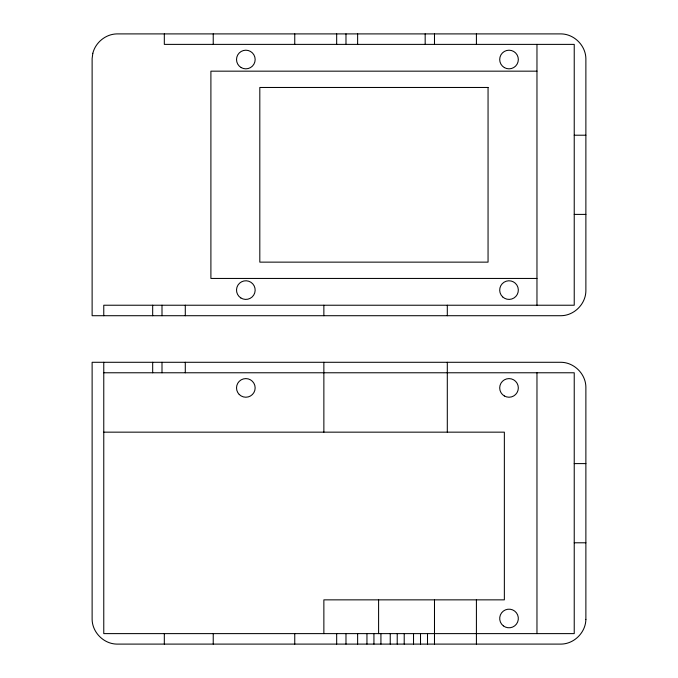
<?xml version="1.0" encoding="UTF-8"?>
<svg xmlns="http://www.w3.org/2000/svg" width="678" height="678" viewBox="0 0 678 678"><rect width="100%" height="100%" fill="white"/><g stroke="black" fill="none" stroke-linecap="round" stroke-linejoin="round"><path stroke-width="1.02" d="M536.968 71.165L210.9 71.165L210.9 278.446L536.968 278.446M574.232 135.21L585.877 135.21M574.232 214.401L585.877 214.401M103.768 372.773L574.232 372.773L574.232 633.616L103.768 633.616L103.768 362.289M103.768 432.157L504.356 432.157L504.356 599.852L323.864 599.852L323.864 633.616M574.232 463.599L585.877 463.599M574.232 542.79L585.877 542.79M536.968 44.384L536.968 305.227M536.968 372.773L536.968 633.616M476.414 33.9L476.414 44.384M476.414 599.852L476.414 644.1M447.302 305.227L447.302 315.711M447.302 362.289L447.302 432.157M434.488 33.9L434.488 44.384M434.488 599.852L434.488 644.1M427.504 633.616L427.504 644.1M425.174 33.9L425.174 44.384M420.513 633.616L420.513 644.1M413.529 633.616L413.529 644.1M404.215 633.616L404.215 644.1M397.223 633.616L397.223 644.1M390.24 633.616L390.24 644.1M380.926 633.616L380.926 644.1M378.595 599.852L378.595 633.616M373.934 633.616L373.934 644.1M366.951 633.616L366.951 644.1M357.628 33.9L357.628 44.384M357.628 633.616L357.628 644.1M345.983 33.9L345.983 44.384M345.983 633.616L345.983 644.1M336.669 33.9L336.669 44.384M336.669 633.616L336.669 644.1M323.864 305.227L323.864 315.711M323.864 362.289L323.864 432.157M294.752 33.9L294.752 44.384M294.752 633.616L294.752 644.1M213.231 33.9L213.231 44.384M213.231 633.616L213.231 644.1M185.289 305.227L185.289 315.711M185.289 362.289L185.289 372.773M164.322 33.9L164.322 44.384L574.232 44.384L574.232 305.227L103.768 305.227L103.768 315.711M164.322 633.616L164.322 644.1M162 305.227L162 315.711M162 362.289L162 372.773M152.677 305.227L152.677 315.711M152.677 362.289L152.677 372.773M92.818 53.316L92.123 58.605L92.123 315.711L561.172 315.711C574.215 315.507 585.673 304.058 585.877 291.006L585.877 58.605C585.673 45.553 574.215 34.095 561.172 33.9L116.828 33.9C105.641 34.137 95.479 42.502 92.818 53.316M585.877 619.395C585.673 632.447 574.215 643.905 561.172 644.1L116.828 644.1C103.785 643.905 92.327 632.447 92.123 619.395L92.123 362.289L561.172 362.289C574.215 362.493 585.673 373.942 585.877 386.994L585.877 619.395M488.058 87.47L259.81 87.47L259.81 262.14L488.058 262.14L488.058 87.47M504.356 395.977A9.314 9.314 0 0 0 518.331 387.909A9.314 9.314 0 0 0 504.356 379.841A9.314 9.314 0 0 0 504.356 395.977M503.356 625.879A9.314 9.314 0 0 0 518.255 619.684A9.314 9.314 0 0 0 505.441 609.878A9.314 9.314 0 0 0 503.356 625.879M239.249 394.494A9.314 9.314 0 0 0 254.835 390.316A9.314 9.314 0 0 0 243.427 378.909A9.314 9.314 0 0 0 239.249 394.494M241.182 67.588A9.314 9.314 0 0 0 255.157 59.52A9.314 9.314 0 0 0 241.182 51.452A9.314 9.314 0 0 0 241.182 67.588M240.8 297.93A9.314 9.314 0 0 0 255.148 290.54A9.314 9.314 0 0 0 241.571 281.811A9.314 9.314 0 0 0 240.8 297.93M502.661 296.905A9.314 9.314 0 0 0 518.094 292.184A9.314 9.314 0 0 0 506.296 281.184A9.314 9.314 0 0 0 502.661 296.905M504.356 67.588A9.314 9.314 0 0 0 518.331 59.52A9.314 9.314 0 0 0 504.356 51.452A9.314 9.314 0 0 0 504.356 67.588"/></g></svg>
